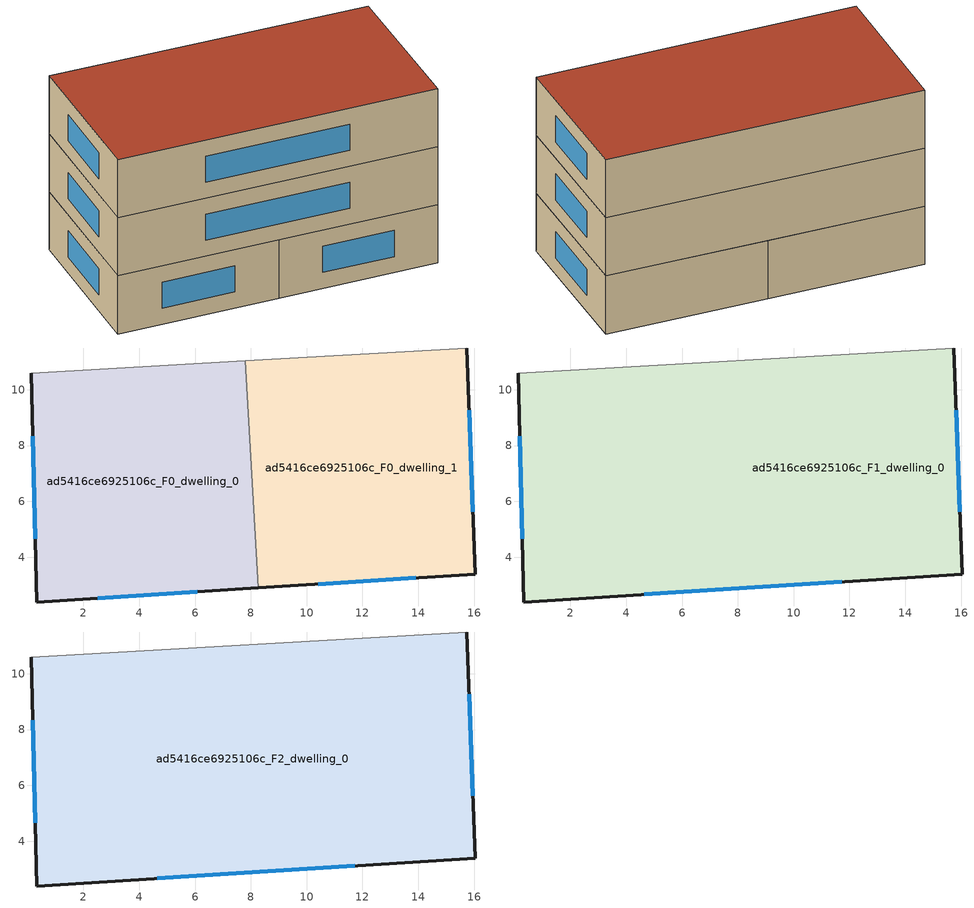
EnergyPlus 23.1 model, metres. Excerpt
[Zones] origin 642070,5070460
ad5416ce6925106c_F0_dwelling_0
 floor ground (EU_floor_Construction): 7.81,11.04 8.27,2.9 0.33,2.39 0.13,10.6 z0
 wall outside (EU_wall_Construction): 0.13,10.6 0.33,2.39 8.27,2.9 z0:3
 wall adiabatic (EU_wall_Construction): 7.81,11.04 0.13,10.6 z0:3
 wall to ad5416ce6925106c_F0_dwelling_1 (EU_wall_Construction): 8.27,2.9 7.81,11.04 z0:3
 window (EU_Window_Construction): 2.52,2.53 6.09,2.76 / 0.19,8.34 0.28,4.65 z0.83:2.17
ad5416ce6925106c_F0_dwelling_1
 floor ground (EU_floor_Construction): 15.74,11.5 16.04,3.39 8.27,2.9 7.81,11.04 z0
 wall outside (EU_wall_Construction): 8.27,2.9 16.04,3.39 15.74,11.5 z0:3
 wall adiabatic (EU_wall_Construction): 15.74,11.5 7.81,11.04 z0:3
 window (EU_Window_Construction): 15.96,5.62 15.83,9.26 / 10.41,3.03 13.9,3.25 z0.83:2.17
ad5416ce6925106c_F1_dwelling_0
 floor to ad5416ce6925106c_F0_dwelling_0 (EU_floor_Construction): 7.8,11.04 8.27,2.9 0.33,2.39 0.13,10.6 z3
 floor to ad5416ce6925106c_F0_dwelling_1 (EU_floor_Construction): 15.74,11.5 16.04,3.39 8.27,2.9 7.8,11.04 z3
 wall outside (EU_wall_Construction): 0.13,10.6 0.33,2.39 16.04,3.39 15.74,11.5 z3:6
 wall adiabatic (EU_wall_Construction): 15.74,11.5 0.13,10.6 z3:6
 window (EU_Window_Construction): 15.96,5.62 15.83,9.26 / 4.65,2.67 11.72,3.12 / 0.19,8.34 0.28,4.65 z3.83:5.17
ad5416ce6925106c_F2_dwelling_0
 floor to ad5416ce6925106c_F1_dwelling_0 (EU_floor_Construction): 15.74,11.5 16.04,3.39 0.33,2.39 0.13,10.6 z6
 wall outside (EU_wall_Construction): 0.13,10.6 0.33,2.39 16.04,3.39 15.74,11.5 z6:9
 wall adiabatic (EU_wall_Construction): 15.74,11.5 0.13,10.6 z6:9
 window (EU_Window_Construction): 15.96,5.62 15.83,9.26 / 4.65,2.67 11.72,3.12 / 0.19,8.34 0.28,4.65 z6.83:8.17
 roof outside (EU_roof_Construction): 16.04,3.39 15.74,11.5 0.13,10.6 0.33,2.39 z9
[Building]
EU S2 Campaign: North Axis=0; Terrain=City; Solar Distribution=FullExterior
[Site:Location]
Lyon-Bron: Latitude=45.75; Longitude=5; Time Zone=1; Elevation=198
[SizingPeriod:WeatherFileDays]
AnnualSizingPeriod: Begin Month=1; Begin Day of Month=1; End Month=12; End Day of Month=31; Day of Week for Start Day=Monday; Use Weather File Daylight Saving Period=No; Use Weather File Rain and Snow Indicators=No
[MATERIAL]
EU_InternalMass_Material: Roughness=MediumRough; Thickness=0.1; Conductivity=1; Density=1800; Specific Heat=900; Thermal Absorptance=0.9; Solar Absorptance=0.7; Visible Absorptance=0.7
[MATERIAL:NOMASS] Roughness=MediumRough; Thermal Absorptance=0.9; Solar Absorptance=0.7; Visible Absorptance=0.7
Name | Thermal Resistance
EU_wall_NoMass | 0.87146
EU_roof_NoMass | 0.842276
EU_floor_NoMass | 0.496999
[WINDOWMATERIAL:SIMPLEGLAZINGSYSTEM]
EU_Window_SimpleGlazing: UFactor=2.2525; Solar Heat Gain Coefficient=0.76; Visible Transmittance=0.76
[CONSTRUCTION]
EU_wall_Construction: EU_wall_NoMass
EU_roof_Construction: EU_roof_NoMass
EU_floor_Construction: EU_floor_NoMass
EU_InternalMass_Construction: EU_InternalMass_Material
EU_Window_Construction: EU_Window_SimpleGlazing
[ZONE] Type=1; Multiplier=1; Ceiling Height=autocalculate; Floor Area=autocalculate; Part of Total Floor Area=Yes
Name | Volume
ad5416ce6925106c_F0_dwelling_0 | 191.94
ad5416ce6925106c_F1_dwelling_0 | 383.89
ad5416ce6925106c_F2_dwelling_0 | 383.898
ad5416ce6925106c_F0_dwelling_1 | 191.951
[INTERNALMASS] Construction=EU_InternalMass_Construction
Name | Zone or ZoneList | Surface Area
ad5416ce6925106c_F0_dwelling_0_EU_InternalMass | ad5416ce6925106c_F0_dwelling_0 | 63.9798
ad5416ce6925106c_F0_dwelling_1_EU_InternalMass | ad5416ce6925106c_F0_dwelling_1 | 63.9837
ad5416ce6925106c_F1_dwelling_0_EU_InternalMass | ad5416ce6925106c_F1_dwelling_0 | 127.966
ad5416ce6925106c_F2_dwelling_0_EU_InternalMass | ad5416ce6925106c_F2_dwelling_0 | 127.966
[OTHEREQUIPMENT] Fuel Type=Electricity; Design Level Calculation Method=Watts/Area; Power per Zone Floor Area=1; Fraction Latent=0; Fraction Radiant=0; Fraction Lost=0; Carbon Dioxide Generation Rate=0; EndUse Subcategory=EU_Step8_InternalGains
Name | Zone or ZoneList or Space or SpaceList | Schedule
EU_Step8_InternalGain_ad5416ce6925106c_F0_dwelling_0_f000 | ad5416ce6925106c_F0_dwelling_0 | EU_Step8_GainSchedule_ad5416ce6925106c_F0_dwelling_0_f000
EU_Step8_InternalGain_ad5416ce6925106c_F0_dwelling_1_f000 | ad5416ce6925106c_F0_dwelling_1 | EU_Step8_GainSchedule_ad5416ce6925106c_F0_dwelling_1_f000
EU_Step8_InternalGain_ad5416ce6925106c_F1_dwelling_0_f000 | ad5416ce6925106c_F1_dwelling_0 | EU_Step8_GainSchedule_ad5416ce6925106c_F1_dwelling_0_f000
EU_Step8_InternalGain_ad5416ce6925106c_F2_dwelling_0_f000 | ad5416ce6925106c_F2_dwelling_0 | EU_Step8_GainSchedule_ad5416ce6925106c_F2_dwelling_0_f000
[ZONEVENTILATION:DESIGNFLOWRATE] Schedule=EU_AlwaysOn; Design Flow Rate Calculation Method=AirChanges/Hour; Air Changes per Hour=0.425; Ventilation Type=Natural; Fan Pressure Rise=0; Fan Total Efficiency=1; Constant Term Coefficient=1; Temperature Term Coefficient=0; Velocity Term Coefficient=0; Velocity Squared Term Coefficient=0; Minimum Indoor Temperature=-100; Maximum Indoor Temperature=100; Delta Temperature=-100; Minimum Outdoor Temperature=-100; Maximum Outdoor Temperature=100; Maximum Wind Speed=40
Name | Zone or ZoneList or Space or SpaceList
EU_ConstantAir_ad5416ce6925106c_F0_dwelling_0 | ad5416ce6925106c_F0_dwelling_0
EU_ConstantAir_ad5416ce6925106c_F0_dwelling_1 | ad5416ce6925106c_F0_dwelling_1
EU_ConstantAir_ad5416ce6925106c_F1_dwelling_0 | ad5416ce6925106c_F1_dwelling_0
EU_ConstantAir_ad5416ce6925106c_F2_dwelling_0 | ad5416ce6925106c_F2_dwelling_0
[HVACTEMPLATE:THERMOSTAT] Constant Heating Setpoint=20; Constant Cooling Setpoint=50
EU_HeatOnly_ad5416ce6925106c_F0_dwelling_0; EU_HeatOnly_ad5416ce6925106c_F0_dwelling_1; EU_HeatOnly_ad5416ce6925106c_F1_dwelling_0; EU_HeatOnly_ad5416ce6925106c_F2_dwelling_0
[HVACTEMPLATE:ZONE:IDEALLOADSAIRSYSTEM] System Availability Schedule=EU_AlwaysOn; Maximum Heating Supply Air Temperature=50; Minimum Cooling Supply Air Temperature=13; Maximum Heating Supply Air Humidity Ratio=0.0156; Minimum Cooling Supply Air Humidity Ratio=0.0077; Heating Limit=NoLimit; Cooling Limit=NoLimit; Heating Availability Schedule=EU_AlwaysOn; Cooling Availability Schedule=EU_CoolingOff; Dehumidification Control Type=ConstantSensibleHeatRatio; Cooling Sensible Heat Ratio=0.7; Dehumidification Setpoint=60; Humidification Control Type=None; Humidification Setpoint=30; Outdoor Air Method=None; Outdoor Air Flow Rate per Person=0.00944; Outdoor Air Flow Rate per Zone Floor Area=0; Outdoor Air Flow Rate per Zone=0; Demand Controlled Ventilation Type=None; Outdoor Air Economizer Type=NoEconomizer; Heat Recovery Type=None; Sensible Heat Recovery Effectiveness=0.7; Latent Heat Recovery Effectiveness=0.65
Name | Template Thermostat
ad5416ce6925106c_F0_dwelling_0 | EU_HeatOnly_ad5416ce6925106c_F0_dwelling_0
ad5416ce6925106c_F0_dwelling_1 | EU_HeatOnly_ad5416ce6925106c_F0_dwelling_1
ad5416ce6925106c_F1_dwelling_0 | EU_HeatOnly_ad5416ce6925106c_F1_dwelling_0
ad5416ce6925106c_F2_dwelling_0 | EU_HeatOnly_ad5416ce6925106c_F2_dwelling_0
[SIZING:ZONE] Zone Cooling Design Supply Air Temperature Input Method=SupplyAirTemperature; Zone Cooling Design Supply Air Temperature=13; Zone Heating Design Supply Air Temperature Input Method=SupplyAirTemperature; Zone Heating Design Supply Air Temperature=50; Zone Cooling Design Supply Air Humidity Ratio=0.008; Zone Heating Design Supply Air Humidity Ratio=0.008; Cooling Design Air Flow Method=DesignDay; Cooling Design Air Flow Rate=0; Cooling Minimum Air Flow per Zone Floor Area=0.000762; Cooling Minimum Air Flow=0; Cooling Minimum Air Flow Fraction=0.2; Heating Design Air Flow Method=DesignDay; Heating Design Air Flow Rate=0; Heating Maximum Air Flow per Zone Floor Area=0.002032; Heating Maximum Air Flow=0.141576; Heating Maximum Air Flow Fraction=0.3; Account for Dedicated Outdoor Air System=No; Dedicated Outdoor Air System Control Strategy=NeutralSupplyAir; Dedicated Outdoor Air Low Setpoint Temperature for Design=autosize; Dedicated Outdoor Air High Setpoint Temperature for Design=autosize; Zone Load Sizing Method=Sensible Load Only No Latent Load; Zone Latent Cooling Design Supply Air Humidity Ratio Input Method=HumidityRatioDifference; Zone Cooling Design Supply Air Humidity Ratio Difference=0.005; Zone Latent Heating Design Supply Air Humidity Ratio Input Method=HumidityRatioDifference; Zone Humidification Design Supply Air Humidity Ratio Difference=0.005
ad5416ce6925106c_F0_dwelling_0; ad5416ce6925106c_F0_dwelling_1; ad5416ce6925106c_F1_dwelling_0; ad5416ce6925106c_F2_dwelling_0
[SCHEDULE:CONSTANT]
Name | Hourly Value
EU_AlwaysOn | 1
EU_CoolingOff | 0
[SCHEDULE:FILE] Column Number=1; Rows to Skip at Top=0; Number of Hours of Data=8760; Column Separator=Comma; Interpolate to Timestep=No; Minutes per Item=60; Adjust Schedule for Daylight Savings=Yes
Name | File
EU_Step8_GainSchedule_ad5416ce6925106c_F0_dwelling_0_f000 | ../../schedules/ad5416ce6925106c/ad5416ce6925106c_F0_dwelling_0_f000_gain.csv
EU_Step8_GainSchedule_ad5416ce6925106c_F0_dwelling_1_f000 | ../../schedules/ad5416ce6925106c/ad5416ce6925106c_F0_dwelling_1_f000_gain.csv
EU_Step8_GainSchedule_ad5416ce6925106c_F1_dwelling_0_f000 | ../../schedules/ad5416ce6925106c/ad5416ce6925106c_F1_dwelling_0_f000_gain.csv
EU_Step8_GainSchedule_ad5416ce6925106c_F2_dwelling_0_f000 | ../../schedules/ad5416ce6925106c/ad5416ce6925106c_F2_dwelling_0_f000_gain.csv
